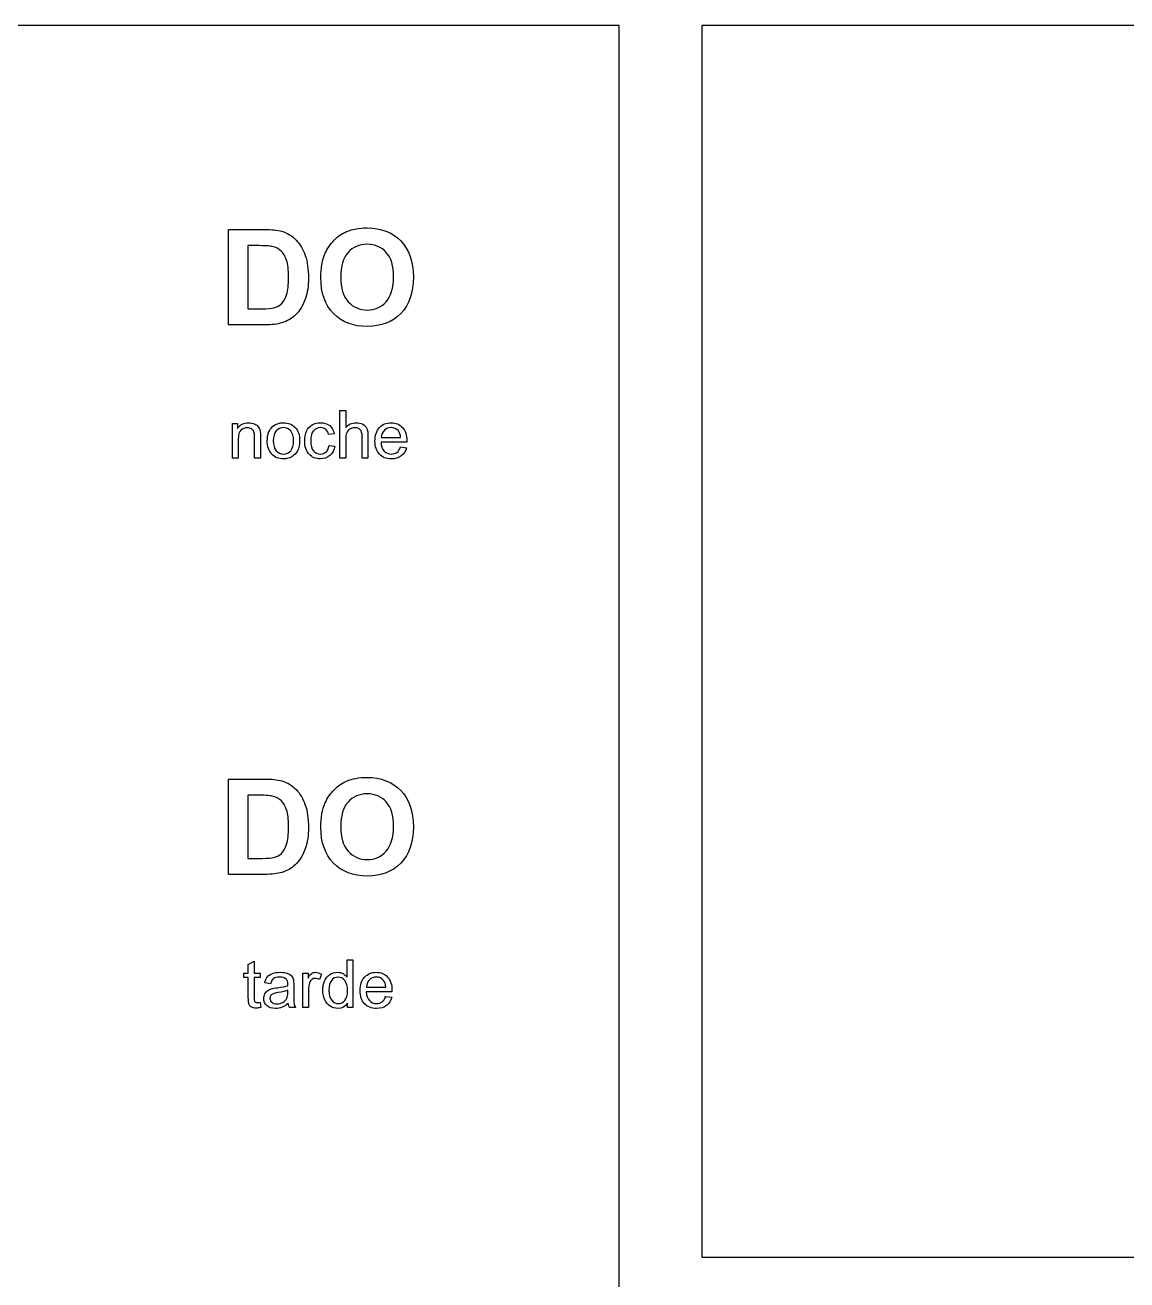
# Model space of a CAD drawing. Header units: millimetres. Extents: x 5 to 740, y 5 to 477.
# Drawn here: x 203.4 to 269.5, y 251.7 to 327 of the extents above; entities that cross this region are included whole.
import ezdxf

# ---------------------------------------------------------------- set-up
doc = ezdxf.new("R2010")
doc.units = ezdxf.units.MM
doc.layers.get('0').update_dxf_attribs({"linetype": 'CONTINUOUS'})

msp = doc.modelspace()

# ---------------------------------------------------------------- linework, layer by layer
at = {"color": 7}
for points in [[(5, 327), (239, 327), (239, 192), (5, 192)], [(244, 327), (488, 327), (488, 253), (244, 253)], [(221.125, 311.82813)], [(222.31641, 311.86723)], [(224.75391, 302.23633)], [(217.9082, 302.03711)], [(218.26953, 302.03711)], [(221.61719, 301.75983)], [(225.90815, 301.66804)], [(221.125, 278.82813)], [(222.31641, 278.86723)], [(221.60742, 269.03516)], [(223.86328, 269.23633)], [(217.47272, 268.31444)], [(225.01754, 268.66804)]]:
    msp.add_lwpolyline(points, close=True, dxfattribs=at)
for points in [[(215.57812, 314.72656), (217.69141, 314.72656)], [(217.75391, 309), (215.57812, 309), (215.57812, 314.72656)], [(217.25391, 313.75784), (216.73437, 313.75781)], [(216.73437, 313.75781), (216.73437, 309.96484), (217.59766, 309.96484)], [(222.26367, 301), (222.26367, 303.86328), (222.61523, 303.86328), (222.61523, 302.83594)], [(215.81445, 301), (215.81445, 303.07422), (216.13086, 303.07422), (216.13086, 302.7793)], [(217.49997, 302.27535), (217.49997, 301), (217.14841, 301), (217.14841, 302.26172)], [(221.92969, 302.46487), (221.58789, 302.41217)], [(223.95311, 302.31444), (223.95311, 301), (223.60155, 301), (223.60155, 302.31445)], [(224.75391, 302.23633), (225.91211, 302.23633)], [(216.16601, 302.13285), (216.16601, 301), (215.81445, 301)], [(221.61719, 301.75977), (221.96289, 301.71487)], [(222.61522, 302.1348), (222.61522, 301), (222.26367, 301)], [(226.2812, 301.94734), (224.73432, 301.94734)], [(225.9082, 301.66797), (226.27148, 301.62307)], [(215.57812, 281.72656), (217.69141, 281.72656)], [(217.75391, 276), (215.57812, 276), (215.57812, 281.72656)], [(217.25391, 280.75784), (216.73437, 280.75781)], [(216.73437, 280.75781), (216.73437, 276.96484), (217.59766, 276.96484)], [(216.76952, 268.60743), (216.76952, 269.80079), (216.51171, 269.80079), (216.51171, 270.07423), (216.76952, 270.07423), (216.76952, 270.5879), (217.11913, 270.79884), (217.11913, 270.07423), (217.47265, 270.07423), (217.47265, 269.80079), (217.11913, 269.80079), (217.11913, 268.5879)], [(222.69531, 269.83591), (222.69531, 270.86325), (223.04492, 270.86325), (223.04492, 268), (222.71875, 268)], [(220.03711, 268), (220.03711, 270.07422), (220.35352, 270.07422), (220.35352, 269.75977)], [(221.16406, 270.0078), (221.04297, 269.68163)], [(218.10166, 269.43546), (217.75791, 269.48236)], [(219.1406, 268.91217), (219.14062, 269.04101)], [(219.49622, 269.33782), (219.49622, 268.86907)], [(220.38867, 269.08597), (220.38867, 268), (220.03711, 268)], [(223.86328, 269.23633), (225.02148, 269.23633)], [(217.47266, 268.31445), (217.52346, 268.00391)], [(219.17003, 268.25579), (219.16992, 268.25585)], [(222.71875, 268), (222.71875, 268.26172)], [(225.39058, 268.94734), (223.84371, 268.94734)], [(225.01758, 268.66797), (225.38086, 268.62307)], [(219.60752, 267.99993), (219.24033, 267.99993)]]:
    msp.add_lwpolyline(points, dxfattribs=at)
for points in [[(217.69141, 314.72656), (218.16797, 314.72656), (218.53125, 314.690103), (218.78125, 314.61719)], [(218.78125, 314.61719), (219.11719, 314.51823), (219.40495, 314.342447), (219.64453, 314.08984)], [(221.91797, 314.08203), (222.14453, 314.313803), (222.391927, 314.48568), (222.66016, 314.59766)], [(222.66016, 314.59766), (223.016927, 314.7487), (223.428383, 314.82422), (223.89453, 314.82422)], [(223.89453, 314.82422), (224.738283, 314.82422), (225.412763, 314.5625), (225.91797, 314.03906)], [(218.20312, 313.70314), (218.041667, 313.739607), (217.725263, 313.75784), (217.25391, 313.75784)], [(218.73828, 313.4336), (218.597653, 313.566413), (218.419267, 313.65626), (218.20312, 313.70314)], [(219.64453, 314.08984), (219.884117, 313.83724), (220.06641, 313.527347), (220.19141, 313.16016)], [(221.38672, 313.29688), (221.516927, 313.588547), (221.69401, 313.850263), (221.91797, 314.08203)], [(223.90625, 313.83598), (223.42969, 313.83598), (223.045577, 313.671917), (222.75391, 313.34379)], [(225.05078, 313.3516), (224.76432, 313.67452), (224.38281, 313.83598), (223.90625, 313.83598)], [(225.91797, 314.03906), (226.425783, 313.515627), (226.67969, 312.787763), (226.67969, 311.85547)], [(219.06641, 312.87892), (218.988283, 313.1159), (218.878907, 313.300793), (218.73828, 313.4336)], [(219.18359, 311.85939), (219.18359, 312.302097), (219.14453, 312.64194), (219.06641, 312.87892)], [(220.19141, 313.16016), (220.31641, 312.795573), (220.37891, 312.34505), (220.37891, 311.80859)], [(221.125, 311.82813), (221.125, 312.411463), (221.21224, 312.901047), (221.38672, 313.29688)], [(222.75391, 313.34379), (222.462243, 313.01827), (222.31641, 312.526083), (222.31641, 311.86723)], [(225.48437, 311.88285), (225.48437, 312.539103), (225.33984, 313.028687), (225.05078, 313.3516)], [(219.06641, 310.8086), (219.14453, 311.066413), (219.18359, 311.416677), (219.18359, 311.85939)], [(220.37891, 311.80859), (220.37891, 311.337237), (220.320313, 310.930987), (220.20312, 310.58984)], [(221.87891, 309.67969), (221.376303, 310.200523), (221.125, 310.91667), (221.125, 311.82813)], [(222.31641, 311.86723), (222.31641, 311.21879), (222.466147, 310.726603), (222.76562, 310.39067)], [(225.03906, 310.38676), (225.335933, 310.720093), (225.48437, 311.21879), (225.48437, 311.88285)], [(226.67969, 311.85547), (226.67969, 310.93099), (226.428387, 310.20703), (225.92578, 309.68359)], [(218.76172, 310.25782), (218.88672, 310.3698), (218.988283, 310.553393), (219.06641, 310.8086)], [(220.20312, 310.58984), (220.059893, 310.173173), (219.855467, 309.835937), (219.58984, 309.57813)], [(217.59766, 309.96484), (217.920573, 309.96484), (218.153643, 309.983073), (218.29687, 310.01954)], [(218.29687, 310.01954), (218.48437, 310.066407), (218.63932, 310.145833), (218.76172, 310.25782)], [(222.76562, 310.39067), (223.0651, 310.057337), (223.44531, 309.89067), (223.90625, 309.89067)], [(223.90625, 309.89067), (224.36719, 309.89067), (224.744793, 310.056033), (225.03906, 310.38676)], [(218.77734, 309.12109), (218.522133, 309.040363), (218.18099, 309), (217.75391, 309)], [(219.58984, 309.57813), (219.38932, 309.382817), (219.118487, 309.23047), (218.77734, 309.12109)], [(223.91016, 308.90234), (223.058593, 308.90234), (222.38151, 309.161457), (221.87891, 309.67969)], [(225.92578, 309.68359), (225.423173, 309.162757), (224.7513, 308.90234), (223.91016, 308.90234)], [(216.13086, 302.7793), (216.2832, 303.00716), (216.503253, 303.12109), (216.79102, 303.12109)], [(216.79102, 303.12109), (216.91602, 303.12109), (217.030603, 303.09829), (217.13477, 303.05269)], [(217.13477, 303.05269), (217.240237, 303.008423), (217.31901, 302.94983), (217.37109, 302.87691)], [(218.22852, 302.89063), (218.4069, 303.04427), (218.624347, 303.12109), (218.88086, 303.12109)], [(218.88086, 303.12109), (219.166013, 303.12109), (219.399087, 303.02734), (219.58008, 302.83984)], [(220.26758, 302.61722), (220.3418, 302.785187), (220.45443, 302.910837), (220.60547, 302.99417)], [(220.60547, 302.99417), (220.75781, 303.078803), (220.923173, 303.12112), (221.10156, 303.12112)], [(221.10156, 303.12112), (221.32682, 303.12112), (221.511067, 303.06383), (221.6543, 302.94925)], [(221.6543, 302.94925), (221.797527, 302.83597), (221.889323, 302.67451), (221.92969, 302.46487)], [(222.61523, 302.83594), (222.779297, 303.02604), (222.98633, 303.12109), (223.23633, 303.12109)], [(223.23633, 303.12109), (223.389977, 303.12109), (223.52344, 303.09049), (223.63672, 303.02929)], [(223.63672, 303.02929), (223.75, 302.969357), (223.83073, 302.886023), (223.87891, 302.77929)], [(224.64062, 302.83205), (224.820313, 303.024757), (225.053387, 303.12111), (225.33984, 303.12111)], [(225.33984, 303.12111), (225.617187, 303.12111), (225.84375, 303.02671), (226.01953, 302.83791)], [(216.32811, 302.67387), (216.220043, 302.578817), (216.16601, 302.398477), (216.16601, 302.13285)], [(216.71679, 302.81645), (216.56705, 302.81645), (216.43749, 302.768923), (216.32811, 302.67387)], [(216.96093, 302.75195), (216.891917, 302.79495), (216.810537, 302.81645), (216.71679, 302.81645)], [(217.10741, 302.58203), (217.080077, 302.653643), (217.03125, 302.710283), (216.96093, 302.75195)], [(217.14841, 302.26172), (217.14841, 302.404947), (217.134743, 302.511717), (217.10741, 302.58203)], [(217.37109, 302.87691), (217.423157, 302.803997), (217.459617, 302.71741), (217.48047, 302.61715)], [(217.48047, 302.61715), (217.49347, 302.552017), (217.49997, 302.438083), (217.49997, 302.27535)], [(217.9082, 302.03711), (217.9082, 302.421223), (218.014973, 302.70573), (218.22852, 302.89063)], [(218.44336, 302.63281), (218.327473, 302.501303), (218.26953, 302.302737), (218.26953, 302.03711)], [(218.88086, 302.83008), (218.70508, 302.83008), (218.559247, 302.764323), (218.44336, 302.63281)], [(219.31445, 302.63086), (219.198563, 302.763673), (219.054033, 302.83008), (218.88086, 302.83008)], [(219.49023, 302.04883), (219.49023, 302.305337), (219.431637, 302.499347), (219.31445, 302.63086)], [(219.58008, 302.83984), (219.761067, 302.653647), (219.85156, 302.395837), (219.85156, 302.06641)], [(220.15625, 302.02933), (220.15625, 302.253283), (220.19336, 302.449247), (220.26758, 302.61722)], [(220.68359, 302.64069), (220.572917, 302.514383), (220.51758, 302.31386), (220.51758, 302.03912)], [(221.11523, 302.83209), (220.93815, 302.83209), (220.79427, 302.76829), (220.68359, 302.64069)], [(221.41406, 302.72662), (221.332033, 302.796933), (221.232423, 302.83209), (221.11523, 302.83209)], [(221.58789, 302.41217), (221.555357, 302.55149), (221.497413, 302.656307), (221.41406, 302.72662)], [(222.67382, 302.51761), (222.634753, 302.425163), (222.61522, 302.29756), (222.61522, 302.1348)], [(222.86913, 302.73636), (222.777983, 302.68296), (222.71288, 302.610043), (222.67382, 302.51761)], [(223.16405, 302.81836), (223.059883, 302.81836), (222.961577, 302.791027), (222.86913, 302.73636)], [(223.48632, 302.69727), (223.4108, 302.777997), (223.303377, 302.81836), (223.16405, 302.81836)], [(223.60155, 302.31445), (223.60155, 302.490237), (223.56314, 302.617843), (223.48632, 302.69727)], [(223.87891, 302.77929), (223.928377, 302.672517), (223.95311, 302.517567), (223.95311, 302.31444)], [(224.37109, 302.01955), (224.37109, 302.36851), (224.460933, 302.639343), (224.64062, 302.83205)], [(224.93555, 302.66992), (224.82617, 302.561847), (224.765623, 302.417317), (224.75391, 302.23633)], [(225.34375, 302.83203), (225.18229, 302.83203), (225.046223, 302.777993), (224.93555, 302.66992)], [(225.7793, 302.62891), (225.66732, 302.764323), (225.522137, 302.83203), (225.34375, 302.83203)], [(225.91211, 302.23633), (225.89651, 302.41081), (225.85224, 302.54167), (225.7793, 302.62891)], [(226.01953, 302.83791), (226.19531, 302.64911), (226.2832, 302.383487), (226.2832, 302.04104)], [(218.17578, 301.23242), (217.997393, 301.41862), (217.9082, 301.68685), (217.9082, 302.03711)], [(218.26953, 302.03711), (218.26953, 301.771483), (218.327473, 301.572263), (218.44336, 301.43945)], [(218.44336, 301.43945), (218.559247, 301.307943), (218.70508, 301.24219), (218.88086, 301.24219)], [(218.88086, 301.24219), (219.05534, 301.24219), (219.200523, 301.308597), (219.31641, 301.44141)], [(219.31641, 301.44141), (219.43229, 301.574223), (219.49023, 301.776697), (219.49023, 302.04883)], [(219.73047, 301.43555), (219.651043, 301.283203), (219.534507, 301.164713), (219.38086, 301.08008)], [(219.85156, 302.06641), (219.85156, 301.799483), (219.811197, 301.589197), (219.73047, 301.43555)], [(220.41406, 301.2305), (220.242187, 301.4167), (220.15625, 301.682977), (220.15625, 302.02933)], [(220.51758, 302.03912), (220.51758, 301.760473), (220.570963, 301.558), (220.67773, 301.4317)], [(220.67773, 301.4317), (220.784503, 301.3054), (220.923827, 301.24225), (221.0957, 301.24225)], [(221.44141, 301.3692), (221.533857, 301.453833), (221.59245, 301.584043), (221.61719, 301.75983)], [(221.96289, 301.71487), (221.925157, 301.47659), (221.82815, 301.289743), (221.67187, 301.15433)], [(224.63672, 301.23244), (224.459633, 301.41994), (224.37109, 301.68231), (224.37109, 302.01955)], [(224.73432, 301.94734), (224.74732, 301.719473), (224.811773, 301.544993), (224.92768, 301.4239)], [(224.92768, 301.4239), (225.043567, 301.302807), (225.1881, 301.24226), (225.36128, 301.24226)], [(225.69136, 301.34382), (225.7825, 301.411527), (225.854763, 301.5196), (225.90815, 301.66804)], [(226.27148, 301.62307), (226.214213, 301.41083), (226.108093, 301.246117), (225.95312, 301.12893)], [(226.2832, 302.04104), (226.2832, 302.02024), (226.282533, 301.989007), (226.2812, 301.94734)], [(218.88086, 300.95313), (218.590493, 300.95313), (218.355467, 301.046227), (218.17578, 301.23242)], [(219.38086, 301.08008), (219.228513, 300.995447), (219.061847, 300.95313), (218.88086, 300.95313)], [(221.09961, 300.95316), (220.815757, 300.95316), (220.58724, 301.045607), (220.41406, 301.2305)], [(221.0957, 301.24225), (221.23372, 301.24225), (221.348957, 301.284567), (221.44141, 301.3692)], [(221.67187, 301.15433), (221.516923, 301.020217), (221.32617, 300.95316), (221.09961, 300.95316)], [(225.35937, 300.95315), (225.05599, 300.95315), (224.815107, 301.046247), (224.63672, 301.23244)], [(225.95312, 301.12893), (225.798173, 301.011743), (225.600257, 300.95315), (225.35937, 300.95315)], [(225.36128, 301.24226), (225.490187, 301.24226), (225.600213, 301.276113), (225.69136, 301.34382)], [(222.66016, 281.59766), (223.016927, 281.7487), (223.428383, 281.82422), (223.89453, 281.82422)], [(223.89453, 281.82422), (224.738283, 281.82422), (225.412763, 281.5625), (225.91797, 281.03906)], [(217.69141, 281.72656), (218.16797, 281.72656), (218.53125, 281.690103), (218.78125, 281.61719)], [(218.78125, 281.61719), (219.11719, 281.51823), (219.40495, 281.342447), (219.64453, 281.08984)], [(219.64453, 281.08984), (219.884117, 280.83724), (220.06641, 280.527347), (220.19141, 280.16016)], [(221.38672, 280.29688), (221.516927, 280.588547), (221.69401, 280.850263), (221.91797, 281.08203)], [(221.91797, 281.08203), (222.14453, 281.313803), (222.391927, 281.48568), (222.66016, 281.59766)], [(218.20312, 280.70314), (218.041667, 280.739607), (217.725263, 280.75784), (217.25391, 280.75784)], [(218.73828, 280.4336), (218.597653, 280.566413), (218.419267, 280.65626), (218.20312, 280.70314)], [(219.06641, 279.87892), (218.988283, 280.1159), (218.878907, 280.300793), (218.73828, 280.4336)], [(222.75391, 280.34379), (222.462243, 280.01827), (222.31641, 279.526083), (222.31641, 278.86723)], [(223.90625, 280.83598), (223.42969, 280.83598), (223.045577, 280.671917), (222.75391, 280.34379)], [(225.05078, 280.3516), (224.76432, 280.67452), (224.38281, 280.83598), (223.90625, 280.83598)], [(225.48437, 278.88285), (225.48437, 279.539103), (225.33984, 280.028687), (225.05078, 280.3516)], [(225.91797, 281.03906), (226.425783, 280.515627), (226.67969, 279.787763), (226.67969, 278.85547)], [(219.18359, 278.85939), (219.18359, 279.302097), (219.14453, 279.64194), (219.06641, 279.87892)], [(220.19141, 280.16016), (220.31641, 279.795573), (220.37891, 279.34505), (220.37891, 278.80859)], [(221.125, 278.82813), (221.125, 279.411463), (221.21224, 279.901047), (221.38672, 280.29688)], [(219.06641, 277.8086), (219.14453, 278.066413), (219.18359, 278.416677), (219.18359, 278.85939)], [(220.37891, 278.80859), (220.37891, 278.337237), (220.320313, 277.930987), (220.20312, 277.58984)], [(221.87891, 276.67969), (221.376303, 277.200523), (221.125, 277.91667), (221.125, 278.82813)], [(222.31641, 278.86723), (222.31641, 278.21879), (222.466147, 277.726603), (222.76562, 277.39067)], [(225.03906, 277.38676), (225.335933, 277.720093), (225.48437, 278.21879), (225.48437, 278.88285)], [(226.67969, 278.85547), (226.67969, 277.93099), (226.428387, 277.20703), (225.92578, 276.68359)], [(218.76172, 277.25782), (218.88672, 277.3698), (218.988283, 277.553393), (219.06641, 277.8086)], [(220.20312, 277.58984), (220.059893, 277.173173), (219.855467, 276.835937), (219.58984, 276.57813)], [(222.76562, 277.39067), (223.0651, 277.057337), (223.44531, 276.89067), (223.90625, 276.89067)], [(223.90625, 276.89067), (224.36719, 276.89067), (224.744793, 277.056033), (225.03906, 277.38676)], [(217.59766, 276.96484), (217.920573, 276.96484), (218.153643, 276.983073), (218.29687, 277.01954)], [(218.29687, 277.01954), (218.48437, 277.066407), (218.63932, 277.145833), (218.76172, 277.25782)], [(219.58984, 276.57813), (219.38932, 276.382817), (219.118487, 276.23047), (218.77734, 276.12109)], [(223.91016, 275.90234), (223.058593, 275.90234), (222.38151, 276.161457), (221.87891, 276.67969)], [(225.92578, 276.68359), (225.423173, 276.162757), (224.7513, 275.90234), (223.91016, 275.90234)], [(218.77734, 276.12109), (218.522133, 276.040363), (218.18099, 276), (217.75391, 276)], [(217.75791, 269.48236), (217.789177, 269.6295), (217.84061, 269.74799), (217.91221, 269.83783)], [(217.91221, 269.83783), (217.983823, 269.928977), (218.08734, 269.99864), (218.22276, 270.04682)], [(218.22276, 270.04682), (218.358173, 270.096287), (218.515073, 270.12102), (218.69346, 270.12102)], [(218.64268, 269.83), (218.477313, 269.83), (218.354917, 269.8007), (218.27549, 269.7421)], [(219.04307, 269.71086), (218.953223, 269.790287), (218.81976, 269.83), (218.64268, 269.83)], [(218.69346, 270.12102), (218.87054, 270.12102), (219.01442, 270.100187), (219.1251, 270.05852)], [(219.1251, 270.05852), (219.23578, 270.016853), (219.31716, 269.96412), (219.36924, 269.90032)], [(219.36924, 269.90032), (219.421307, 269.837853), (219.457767, 269.758427), (219.47862, 269.66204)], [(220.35352, 269.75977), (220.434247, 269.906903), (220.508463, 270.003907), (220.57617, 270.05078)], [(220.57617, 270.05078), (220.645183, 270.097647), (220.720703, 270.12108), (220.80273, 270.12108)], [(220.78516, 269.75783), (220.708333, 269.75783), (220.63932, 269.734397), (220.57812, 269.68753)], [(221.04297, 269.68163), (220.95703, 269.73243), (220.871093, 269.75783), (220.78516, 269.75783)], [(220.80273, 270.12108), (220.921223, 270.12108), (221.041667, 270.08332), (221.16406, 270.0078)], [(221.34961, 269.59766), (221.418617, 269.766927), (221.522133, 269.896483), (221.66016, 269.98633)], [(221.66016, 269.98633), (221.79818, 270.07617), (221.952477, 270.12109), (222.12305, 270.12109)], [(222.15625, 269.83008), (221.999997, 269.83008), (221.869137, 269.766277), (221.76367, 269.63867)], [(222.12305, 270.12109), (222.24805, 270.12109), (222.359377, 270.09439), (222.45703, 270.04099)], [(222.56055, 269.63086), (222.45117, 269.763673), (222.316403, 269.83008), (222.15625, 269.83008)], [(222.45703, 270.04099), (222.55469, 269.988923), (222.634117, 269.920563), (222.69531, 269.83591)], [(223.48047, 269.01955), (223.48047, 269.36851), (223.570313, 269.639343), (223.75, 269.83205)], [(223.75, 269.83205), (223.929687, 270.024757), (224.16276, 270.12111), (224.44922, 270.12111)], [(224.45312, 269.83203), (224.291667, 269.83203), (224.1556, 269.777993), (224.04492, 269.66992)], [(224.44922, 270.12111), (224.72656, 270.12111), (224.953123, 270.02671), (225.12891, 269.83791)], [(224.88867, 269.62891), (224.77669, 269.764323), (224.631507, 269.83203), (224.45312, 269.83203)], [(225.12891, 269.83791), (225.30469, 269.64911), (225.39258, 269.383487), (225.39258, 269.04104)], [(217.76567, 268.82416), (217.812537, 268.908793), (217.873087, 268.9765), (217.94732, 269.02728)], [(217.94732, 269.02728), (218.02284, 269.07808), (218.107473, 269.116493), (218.20122, 269.14252)], [(218.27549, 269.7421), (218.197363, 269.684833), (218.13942, 269.58262), (218.10166, 269.43546)], [(218.20122, 269.14252), (218.270233, 269.16072), (218.3744, 269.178287), (218.51372, 269.19522)], [(218.51372, 269.19522), (218.797573, 269.229087), (219.006557, 269.269453), (219.14067, 269.31632)], [(219.14062, 269.04101), (219.01302, 268.988943), (218.821617, 268.94467), (218.56641, 268.90819)], [(219.14267, 269.40812), (219.14267, 269.551353), (219.10947, 269.652267), (219.04307, 269.71086)], [(219.14067, 269.31632), (219.142003, 269.36452), (219.14267, 269.39512), (219.14267, 269.40812)], [(219.47862, 269.66204), (219.490353, 269.602173), (219.49622, 269.4941), (219.49622, 269.33782)], [(220.44727, 269.49612), (220.408203, 269.37112), (220.38867, 269.234403), (220.38867, 269.08597)], [(220.57812, 269.68753), (220.51692, 269.64193), (220.473303, 269.578127), (220.44727, 269.49612)], [(221.24609, 269.03516), (221.24609, 269.242187), (221.280597, 269.429687), (221.34961, 269.59766)], [(221.35937, 268.4707), (221.28385, 268.634767), (221.24609, 268.82292), (221.24609, 269.03516)], [(221.76367, 269.63867), (221.659503, 269.51107), (221.60742, 269.3099), (221.60742, 269.03516)], [(221.60742, 269.03516), (221.60742, 268.769533), (221.66341, 268.570963), (221.77539, 268.43945)], [(222.72461, 269.00586), (222.72461, 269.289713), (222.669923, 269.498047), (222.56055, 269.63086)], [(222.5625, 268.42969), (222.670573, 268.55599), (222.72461, 268.748047), (222.72461, 269.00586)], [(223.74609, 268.23244), (223.56901, 268.41994), (223.48047, 268.68231), (223.48047, 269.01955)], [(224.04492, 269.66992), (223.935547, 269.561847), (223.875, 269.417317), (223.86328, 269.23633)], [(225.02148, 269.23633), (225.00588, 269.41081), (224.96161, 269.54167), (224.88867, 269.62891)], [(225.39258, 269.04104), (225.39258, 269.02024), (225.391913, 268.989007), (225.39058, 268.94734)], [(216.81252, 268.19142), (216.783853, 268.25782), (216.76952, 268.39649), (216.76952, 268.60743)], [(217.11913, 268.5879), (217.11913, 268.48764), (217.124997, 268.423187), (217.13673, 268.39454)], [(217.13673, 268.39454), (217.14973, 268.365873), (217.16993, 268.343073), (217.19733, 268.32614)], [(217.19733, 268.32614), (217.225997, 268.309207), (217.26636, 268.30074), (217.31842, 268.30074)], [(217.31842, 268.30074), (217.357487, 268.30074), (217.40892, 268.305307), (217.47272, 268.31444)], [(217.69727, 268.54682), (217.69727, 268.64838), (217.72007, 268.740827), (217.76567, 268.82416)], [(217.88086, 268.11908), (217.758467, 268.23106), (217.69727, 268.37364), (217.69727, 268.54682)], [(218.12109, 268.72266), (218.088557, 268.673193), (218.07229, 268.617853), (218.07229, 268.55664)], [(218.07229, 268.55664), (218.07229, 268.462893), (218.107443, 268.38477), (218.17775, 268.32227)], [(218.25977, 268.83789), (218.199837, 268.811823), (218.15361, 268.773413), (218.12109, 268.72266)], [(218.17775, 268.32227), (218.24937, 268.259803), (218.353537, 268.22857), (218.49025, 268.22857)], [(218.56641, 268.90819), (218.421877, 268.88739), (218.319663, 268.863957), (218.25977, 268.83789)], [(218.49025, 268.22857), (218.62567, 268.22857), (218.746113, 268.25787), (218.85158, 268.31647)], [(219.16992, 268.25585), (219.039713, 268.14517), (218.914063, 268.067043), (218.79297, 268.02147)], [(218.85158, 268.31647), (218.957053, 268.376337), (219.034527, 268.457717), (219.084, 268.56061)], [(219.084, 268.56061), (219.121733, 268.640037), (219.1406, 268.757223), (219.1406, 268.91217)], [(219.24033, 267.99993), (219.203863, 268.07285), (219.18043, 268.158137), (219.17003, 268.25579)], [(219.49622, 268.86907), (219.49622, 268.54225), (219.503387, 268.33522), (219.51772, 268.24798)], [(219.51772, 268.24798), (219.53332, 268.16204), (219.563253, 268.079357), (219.60752, 267.99993)], [(221.68164, 268.08984), (221.54362, 268.180987), (221.436197, 268.30794), (221.35937, 268.4707)], [(221.77539, 268.43945), (221.88737, 268.307943), (222.01953, 268.24219), (222.17187, 268.24219)], [(222.71875, 268.26172), (222.587237, 268.055993), (222.393877, 267.95313), (222.13867, 267.95313)], [(222.17187, 268.24219), (222.325517, 268.24219), (222.455727, 268.30469), (222.5625, 268.42969)], [(223.84371, 268.94734), (223.85671, 268.719473), (223.921163, 268.544993), (224.03707, 268.4239)], [(224.03707, 268.4239), (224.152957, 268.302807), (224.297487, 268.24226), (224.47066, 268.24226)], [(224.47066, 268.24226), (224.599567, 268.24226), (224.709593, 268.276113), (224.80074, 268.34382)], [(224.80074, 268.34382), (224.891887, 268.411527), (224.964153, 268.5196), (225.01754, 268.66804)], [(225.38086, 268.62307), (225.323593, 268.41083), (225.217473, 268.246117), (225.0625, 268.12893)], [(216.96096, 268.03321), (216.890647, 268.07361), (216.841167, 268.126347), (216.81252, 268.19142)], [(217.25783, 267.97271), (217.13023, 267.97271), (217.031273, 267.992877), (216.96096, 268.03321)], [(217.52346, 268.00391), (217.4245, 267.98311), (217.335957, 267.97271), (217.25783, 267.97271)], [(218.40625, 267.95307), (218.178383, 267.95307), (218.003253, 268.008407), (217.88086, 268.11908)], [(218.79297, 268.02147), (218.673177, 267.97587), (218.54427, 267.95307), (218.40625, 267.95307)], [(222.13867, 267.95313), (221.973303, 267.95313), (221.82096, 267.9987), (221.68164, 268.08984)], [(224.46875, 267.95315), (224.165363, 267.95315), (223.924477, 268.046247), (223.74609, 268.23244)], [(225.0625, 268.12893), (224.907553, 268.011743), (224.709637, 267.95315), (224.46875, 267.95315)]]:
    msp.add_open_spline(points, degree=3, dxfattribs=at)

doc.saveas('drawing.dxf')
